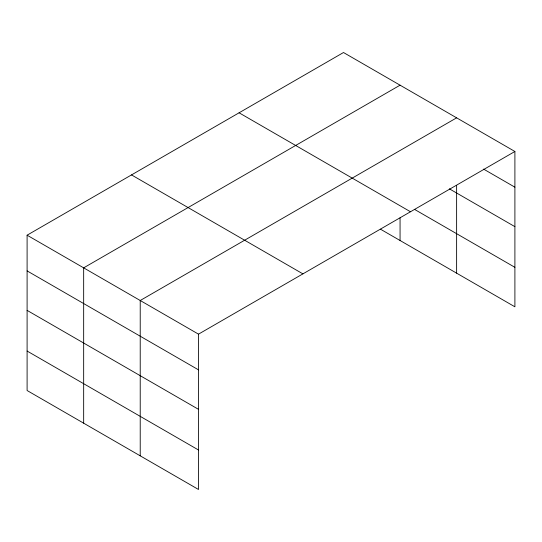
<?xml version="1.0" encoding="UTF-8"?>
<svg xmlns="http://www.w3.org/2000/svg" width="542" height="542" viewBox="0 0 542 542"><rect width="100%" height="100%" fill="white"/><g stroke="black" fill="none" stroke-linecap="round" stroke-linejoin="round"><path stroke-width="0.81" d="M514.9 151.482L343.499 52.52L27.1 235.194L27.1 390.518L198.501 489.48L198.501 334.15L514.9 151.482L514.9 306.806L380.484 229.198M400.064 85.182L83.664 267.85L83.664 423.173M456.621 117.838L140.222 300.505L140.222 455.829M483.579 169.097L514.9 187.18M449.372 188.826L514.9 226.658M414.562 209.402L514.9 267.328M239.09 112.804L410.49 211.759M131.51 174.91L302.91 273.873M27.1 235.194L198.501 334.15M27.1 270.892L198.501 369.854M27.1 310.37L198.501 409.332M27.1 351.04L198.501 450.002M456.621 185.452L456.621 273.161M400.064 217.83L400.064 240.506"/></g></svg>
